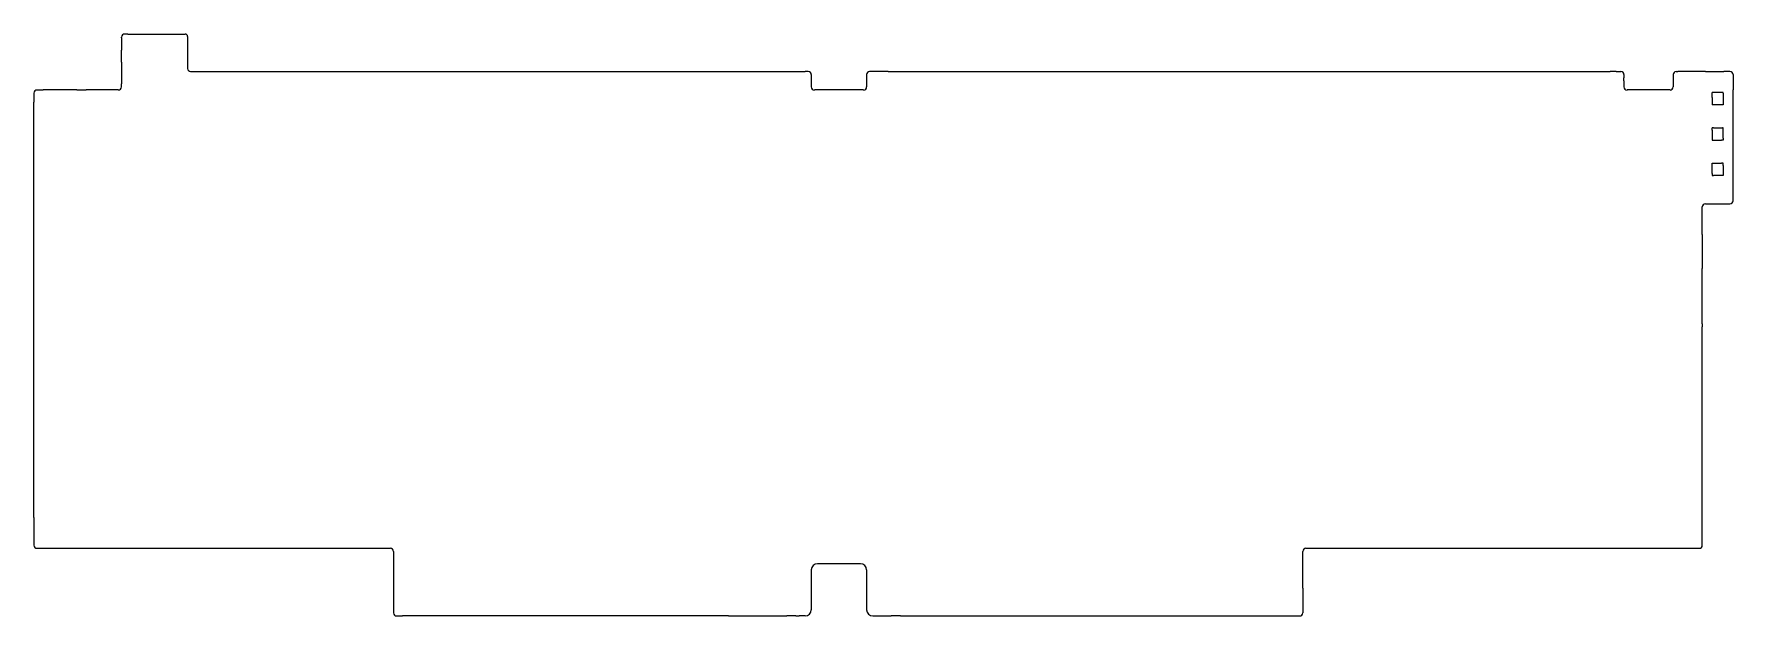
# Model space of a CAD drawing. Extents: x 5 to 282, y -98 to -4.
import ezdxf

# ---------------------------------------------------------------- set-up
doc = ezdxf.new("R2010")
doc.units = 0
doc.layers.get('0').update_dxf_attribs({"linetype": 'CONTINUOUS'})

msp = doc.modelspace()

# ---------------------------------------------------------------- linework, layer by layer
at = {"color": 7}
for points in [[(19.748537, -4.472052), (19.748537, -4.370452)], [(19.748537, -4.472052), (19.748537, -6.471036)], [(20.797559, -3.872611), (20.248918, -3.872611)], [(20.797559, -3.872611), (30.099056, -3.872611)], [(30.497837, -4.271392), (30.497837, -4.472052)], [(30.497837, -4.472052), (30.497837, -6.471036)], [(19.748537, -8.47256), (19.748537, -6.471036)], [(30.497837, -6.471036), (30.497837, -9.470782)], [(19.748537, -8.47256), (19.748537, -11.972686)], [(30.998218, -9.971163), (31.498599, -9.971163)], [(31.498599, -9.971163), (57.498087, -9.971163)], [(57.498087, -9.971163), (59.499611, -9.971163)], [(59.499611, -9.971163), (128.49884, -9.971163)], [(128.49884, -9.971163), (130.998205, -9.971163)], [(131.498586, -9.971163), (130.998205, -9.971163)], [(131.998967, -10.471544), (131.998967, -12.470527)], [(140.998204, -10.471544), (140.998204, -12.470527)], [(144.49833, -9.971163), (141.498585, -9.971163)], [(144.49833, -9.971163), (258.498823, -9.971163)], [(258.498823, -9.971163), (261.99895, -9.971163)], [(262.999712, -9.971163), (261.99895, -9.971163)], [(262.999712, -9.971163), (263.749013, -9.971163)], [(264.249394, -10.471544), (264.249394, -10.971925)], [(264.249394, -11.472305), (264.249394, -10.971925)], [(272.250409, -10.471544), (272.250409, -10.971925)], [(272.250409, -10.971925), (272.250409, -11.472305)], [(272.74825, -9.971163), (272.99971, -9.971163)], [(275.499075, -9.971163), (273.500091, -9.971163), (272.99971, -9.971163)], [(277.498059, -9.971163), (275.499075, -9.971163)], [(277.498059, -9.971163), (280.500344, -9.971163)], [(281.498566, -9.971163), (280.500344, -9.971163)], [(281.998947, -10.471544), (281.998947, -11.972686)], [(5.49911, -13.471289), (5.49911, -14.972432)], [(5.999491, -12.970908), (6.997713, -12.970908)], [(12.499363, -12.970908), (6.997713, -12.970908)], [(12.499363, -12.970908), (13.997966, -12.970908)], [(19.248156, -12.970908), (13.997966, -12.970908)], [(19.748537, -12.470527), (19.748537, -11.972686)], [(140.497823, -12.970908), (132.499348, -12.970908)], [(264.249394, -11.472305), (264.249394, -12.470527)], [(265.250156, -12.970908), (264.749775, -12.970908)], [(271.249647, -12.970908), (265.250156, -12.970908)], [(271.750028, -12.970908), (271.249647, -12.970908)], [(272.250409, -11.472305), (272.250409, -12.470527)], [(280.398744, -13.392549), (278.600421, -13.392549)], [(278.600421, -14.182491), (278.600421, -13.392549)], [(280.398744, -13.491609), (280.398744, -13.392549)], [(280.398744, -13.491609), (280.398744, -15.391533)], [(281.998947, -11.972686), (281.998947, -12.970908)], [(281.998947, -30.971922), (281.998947, -12.970908)], [(5.49911, -82.473058), (5.49911, -14.972432)], [(278.600421, -14.182491), (278.600421, -15.201032)], [(278.600421, -15.201032), (278.600421, -15.391533)], [(280.398744, -15.391533), (278.600421, -15.391533)], [(278.600421, -19.14058), (278.600421, -19.14566)], [(278.849341, -19.14058), (278.600421, -19.14058)], [(278.600421, -19.49618), (278.600421, -19.14566)], [(278.849341, -19.14058), (280.149824, -19.14058)], [(280.149824, -19.14058), (280.289524, -19.14058)], [(280.398744, -19.14058), (280.289524, -19.14058)], [(280.398744, -19.47078), (280.398744, -19.14058)], [(278.600421, -19.49618), (278.600421, -20.816983)], [(278.600421, -20.816983), (278.600421, -21.142104)], [(278.600421, -21.142104), (278.849341, -21.142104)], [(278.849341, -21.142104), (280.149824, -21.142104)], [(280.398744, -21.142104), (280.149824, -21.142104)], [(280.398744, -20.791583), (280.398744, -19.47078)], [(280.398744, -20.791583), (280.398744, -21.142104)], [(278.600421, -24.891151), (278.849341, -24.891151)], [(278.600421, -25.246751), (278.600421, -24.891151)], [(278.600421, -26.521834), (278.600421, -25.246751)], [(278.600421, -26.521834), (278.600421, -26.892674)], [(278.600421, -26.892674), (278.849341, -26.892674)], [(278.849341, -24.891151), (280.149824, -24.891151)], [(280.149824, -26.892674), (278.849341, -26.892674)], [(280.398744, -24.891151), (280.149824, -24.891151)], [(280.398744, -26.892674), (280.149824, -26.892674)], [(280.398744, -25.241671), (280.398744, -24.891151)], [(280.398744, -25.241671), (280.398744, -26.516754)], [(280.398744, -26.516754), (280.398744, -26.892674)], [(277.000218, -33.222366), (277.000218, -31.972684)], [(277.498059, -31.472303), (278.498821, -31.472303)], [(278.498821, -31.472303), (281.498566, -31.472303)], [(277.000218, -36.471032), (277.000218, -33.222366)], [(277.000218, -36.471032), (277.000218, -37.471794)], [(277.000218, -37.471794), (277.000218, -40.971921)], [(277.000218, -40.971921), (277.000218, -41.972682)], [(277.000218, -49.470776), (277.000218, -41.972682)], [(277.000218, -50.971919), (277.000218, -49.470776)], [(277.000218, -50.971919), (277.000218, -51.4723)], [(277.000218, -51.972681), (277.000218, -51.4723)], [(277.000218, -61.472299), (277.000218, -51.972681)], [(277.000218, -86.971407), (277.000218, -61.472299)], [(5.49911, -82.473058), (5.49911, -86.971407)], [(5.999491, -87.471788), (63.500119, -87.471788)], [(63.99796, -87.972168), (63.99796, -94.972422)], [(211.998956, -88.97293), (211.998956, -87.972168)], [(212.499337, -87.471788), (272.99971, -87.471788)], [(272.99971, -87.471788), (276.499837, -87.471788)], [(131.998967, -90.971914), (131.998967, -94.472041)], [(139.999982, -89.971152), (132.999729, -89.971152)], [(140.998204, -90.971914), (140.998204, -94.472041)], [(211.998956, -93.97166), (211.998956, -88.97293)], [(211.998956, -93.97166), (211.998956, -95.970643)], [(63.99796, -94.972422), (63.99796, -95.970643)], [(63.99796, -95.970643), (63.99796, -97.972167)], [(131.998967, -94.472041), (131.998967, -97.471786)], [(140.998204, -94.472041), (140.998204, -97.471786)], [(211.998956, -95.970643), (211.998956, -97.972167)], [(64.498341, -98.472548), (65.499102, -98.472548)], [(118.498842, -98.472548), (65.499102, -98.472548)], [(118.498842, -98.472548), (127.998459, -98.472548)], [(129.499602, -98.472548), (127.998459, -98.472548)], [(129.499602, -98.472548), (129.999983, -98.472548)], [(130.998205, -98.472548), (129.999983, -98.472548)], [(141.998965, -98.472548), (143.997949, -98.472548)], [(143.997949, -98.472548), (144.998711, -98.472548)], [(146.499854, -98.472548), (144.998711, -98.472548)], [(146.499854, -98.472548), (183.500103, -98.472548)], [(183.500103, -98.472548), (211.498575, -98.472548)]]:
    msp.add_lwpolyline(points, dxfattribs=at)
for points in [[(19.896482, -4.019388), (19.802714, -4.113156), (19.750036, -4.240333), (19.750036, -4.372941)], [(20.250035, -3.872941), (20.117427, -3.872941), (19.99025, -3.92562), (19.896482, -4.019388)], [(30.382948, -3.990081), (30.307922, -3.915065), (30.206168, -3.872928), (30.100072, -3.872941)], [(30.500123, -4.272941), (30.500123, -4.166846), (30.457973, -4.065097), (30.382948, -3.990081)], [(30.500123, -9.472966), (30.500123, -9.749059), (30.723903, -9.972896), (30.999996, -9.972966)], [(132.000237, -10.472966), (132.000237, -10.196873), (131.776457, -9.973036), (131.500364, -9.972966)], [(141.146727, -10.119368), (141.052931, -10.21314), (141.000236, -10.340336), (141.000236, -10.472966)], [(141.500363, -9.972966), (141.367732, -9.972932), (141.240523, -10.025596), (141.146727, -10.119368)], [(264.249394, -10.472966), (264.249397, -10.197665), (264.026852, -9.974155), (263.751553, -9.972966)], [(272.39699, -10.119278), (272.30314, -10.213057), (272.250409, -10.340292), (272.250409, -10.472966)], [(272.75079, -9.972966), (272.618116, -9.972865), (272.490841, -10.025499), (272.39699, -10.119278)], [(281.854906, -10.119278), (281.761055, -10.025499), (281.63378, -9.972865), (281.501106, -9.972966)], [(282.001487, -10.472966), (282.001487, -10.340292), (281.948757, -10.213057), (281.854906, -10.119278)], [(5.646446, -13.119412), (5.552678, -13.21318), (5.499999, -13.340357), (5.499999, -13.472966)], [(5.999999, -12.972966), (5.867391, -12.972966), (5.740214, -13.025644), (5.646446, -13.119412)], [(19.250036, -12.972966), (19.382644, -12.972966), (19.509821, -12.920287), (19.603589, -12.826519)], [(19.603589, -12.826519), (19.697357, -12.732751), (19.750036, -12.605574), (19.750036, -12.472966)], [(132.000237, -12.472966), (132.000237, -12.605596), (132.052933, -12.732792), (132.146728, -12.826564)], [(132.146728, -12.826564), (132.240524, -12.920336), (132.367733, -12.972999), (132.500364, -12.972966)], [(140.500363, -12.972966), (140.776455, -12.972896), (141.000236, -12.749058), (141.000236, -12.472966)], [(264.249394, -12.472966), (264.249394, -12.60564), (264.302125, -12.732875), (264.395975, -12.826654)], [(264.395975, -12.826654), (264.489826, -12.920433), (264.617101, -12.973067), (264.749775, -12.972966)], [(271.750028, -12.972966), (271.882702, -12.973067), (272.009977, -12.920433), (272.103828, -12.826654)], [(272.103828, -12.826654), (272.197678, -12.732875), (272.250409, -12.60564), (272.250409, -12.472966)], [(277.146844, -31.619332), (277.052997, -31.713083), (277.000251, -31.840286), (277.000218, -31.972938)], [(277.500599, -31.473065), (277.367947, -31.472964), (277.240691, -31.52558), (277.146844, -31.619332)], [(281.501106, -31.473065), (281.633802, -31.473166), (281.761097, -31.420515), (281.854951, -31.326708)], [(281.854951, -31.326708), (281.948805, -31.232902), (282.001521, -31.105634), (282.001487, -30.972938)], [(5.499999, -86.973185), (5.500069, -87.249277), (5.723906, -87.473058), (5.999999, -87.473058)], [(63.853799, -87.619504), (63.76, -87.525705), (63.632771, -87.473024), (63.500119, -87.473058)], [(64.000246, -87.973184), (64.000279, -87.840532), (63.947598, -87.713303), (63.853799, -87.619504)], [(212.146837, -87.619594), (212.053093, -87.713386), (212.000447, -87.840576), (212.00048, -87.973184)], [(212.500353, -87.473058), (212.367745, -87.473091), (212.240581, -87.525802), (212.146837, -87.619594)], [(276.499837, -87.473058), (276.632489, -87.473159), (276.759745, -87.420542), (276.853592, -87.326791)], [(276.853592, -87.326791), (276.947439, -87.233039), (277.000184, -87.105837), (277.000218, -86.973185)], [(133.000237, -89.973184), (132.447953, -89.973186), (132.000238, -90.4209), (132.000237, -90.973184)], [(141.000236, -90.973184), (141.000234, -90.4209), (140.55252, -89.973186), (140.000236, -89.973184)], [(64.000246, -97.973183), (64.000316, -98.249226), (64.224075, -98.472986), (64.500119, -98.473056)], [(131.000237, -98.473056), (131.552521, -98.473055), (132.000235, -98.02534), (132.000237, -97.473056)], [(141.000236, -97.473056), (141.000237, -98.02534), (141.447951, -98.473055), (142.000235, -98.473056)], [(211.500353, -98.473056), (211.632962, -98.47309), (211.760152, -98.420444), (211.853944, -98.326699)], [(211.853944, -98.326699), (211.947736, -98.232955), (212.000447, -98.105791), (212.00048, -97.973183)]]:
    msp.add_open_spline(points, degree=3, dxfattribs=at)

doc.saveas('drawing.dxf')
